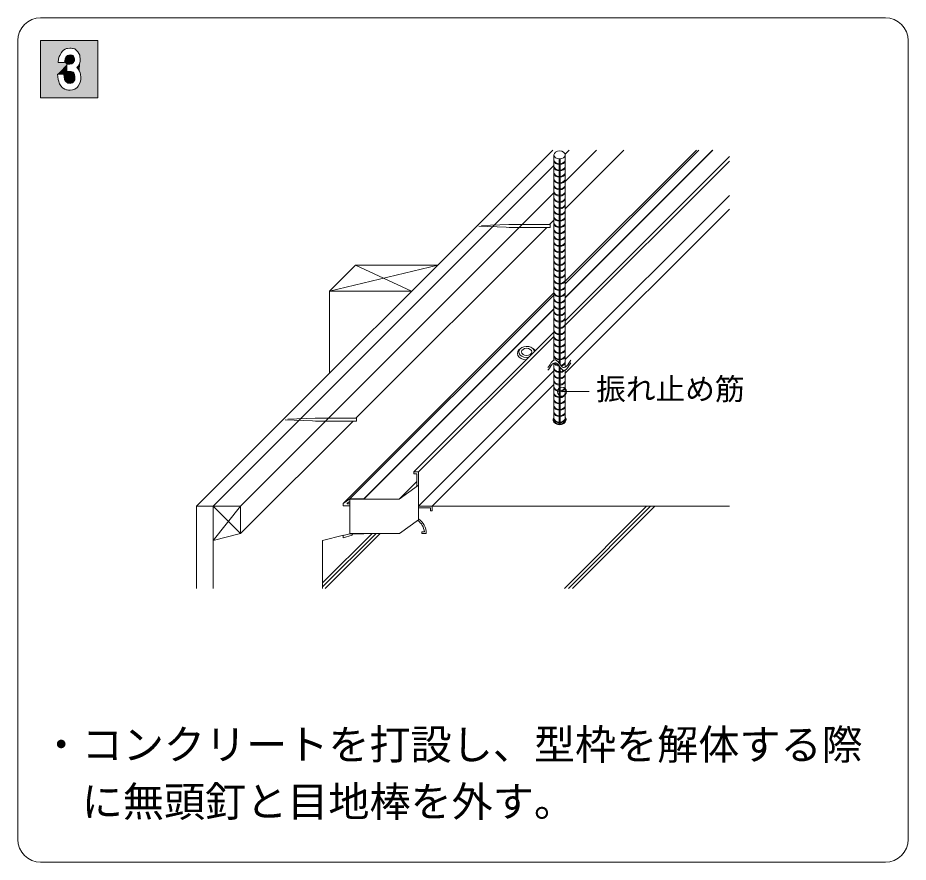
# Model space of a CAD drawing. Units: millimetres on the paper. Extents: x -35288 to 200, y -139 to 12382.
# Drawn here: x 110 to 149, y -77 to -40 of the extents above; entities that cross this region are included whole.
import ezdxf
from ezdxf.enums import TextEntityAlignment as Align

# ---------------------------------------------------------------- set-up
doc = ezdxf.new("R2010")
doc.units = ezdxf.units.MM
doc.header["$PDMODE"] = 32
doc.header["$PDSIZE"] = 0.4
doc.linetypes.add('DASHED1', pattern=[1.8, 1.2, -0.6])
doc.layers.add('1-0_', color=7, linetype='Continuous', lineweight=9)
doc.layers.add('4-0_通り芯', color=7, linetype='Continuous', lineweight=9)
doc.styles.add('ＭＳ ゴシック', font='')
doc.styles.get('ＭＳ ゴシック').set_extended_font_data('MS Gothic')

msp = doc.modelspace()

# ---------------------------------------------------------------- linework, layer by layer
at = {"layer": '1-0_'}
for p, q in [((148, -40), (111, -40)), ((110, -76), (110, -41)), ((111, -41), (111, -43.5)), ((111, -41), (113.5, -41)), ((112.344, -41.331), (112.286, -41.329)), ((112.393, -41.339), (112.344, -41.331)), ((113.5, -41), (113.5, -43.5)), ((149, -76), (149, -41)), ((111, -43.5), (113.5, -43.5)), ((148, -77), (111, -77))]:
    msp.add_line(p, q, dxfattribs=at)
for points in [[(112.286, -41.329), (112.173, -41.342), (112.134, -41.35), (112.07, -41.377), (112.005, -41.416), (111.983, -41.435), (111.946, -41.473), (111.911, -41.517), (111.837, -41.648), (111.818, -41.697), (111.789, -41.796), (111.764, -41.957), (112.05, -41.957), (112.072, -41.818), (112.077, -41.794), (112.092, -41.751), (112.109, -41.722), (112.171, -41.659), (112.187, -41.648), (112.234, -41.631), (112.287, -41.625), (112.368, -41.636), (112.384, -41.64), (112.416, -41.658), (112.439, -41.682), (112.468, -41.734), (112.472, -41.747), (112.481, -41.783), (112.484, -41.818), (112.478, -41.88), (112.473, -41.895), (112.458, -41.933), (112.441, -41.961), (112.386, -42.007), (112.362, -42.015), (112.286, -42.033), (112.142, -42.047), (112.142, -42.357), (112.341, -42.357), (112.374, -42.363)], [(112.644, -42.121), (112.698, -42.02), (112.712, -41.979), (112.729, -41.901), (112.735, -41.818), (112.722, -41.685), (112.71, -41.64), (112.68, -41.56), (112.635, -41.484), (112.545, -41.397), (112.491, -41.367), (112.42, -41.342), (112.393, -41.339)], [(112.374, -42.363), (112.426, -42.383), (112.452, -42.407), (112.484, -42.47), (112.49, -42.492), (112.501, -42.553), (112.504, -42.619), (112.497, -42.695), (112.491, -42.715), (112.475, -42.757), (112.453, -42.794), (112.401, -42.844), (112.386, -42.853), (112.342, -42.869), (112.29, -42.873), (112.193, -42.858), (112.172, -42.849), (112.127, -42.819), (112.09, -42.778), (112.052, -42.7), (112.044, -42.672), (112.029, -42.599), (112.019, -42.463), (111.738, -42.463), (111.77, -42.703), (111.79, -42.779), (111.818, -42.861), (111.83, -42.889), (111.856, -42.936), (111.885, -42.983), (111.96, -43.066), (111.994, -43.09), (112.055, -43.124), (112.131, -43.15), (112.163, -43.158), (112.223, -43.166), (112.289, -43.169), (112.4, -43.158), (112.437, -43.146), (112.498, -43.123)], [(112.498, -43.123), (112.56, -43.086), (112.581, -43.068), (112.617, -43.033), (112.651, -42.99), (112.719, -42.865), (112.735, -42.814), (112.755, -42.717), (112.762, -42.61), (112.749, -42.465), (112.738, -42.418), (112.708, -42.335), (112.664, -42.259), (112.616, -42.205), (112.596, -42.188)], [(112.596, -42.188), (112.588, -42.184), (112.644, -42.121)]]:
    msp.add_lwpolyline(points, dxfattribs=at)
for centre, start, end in [((111, -41), 90, 180), ((148, -41), 0, 90), ((111, -76), 180, 270), ((148, -76), 270, 0)]:
    msp.add_arc(centre, 1, start, end, dxfattribs=at)
for points in [[(111, -43.5), (111, -41), (111.738, -42.463), (111.764, -41.957)], [(112.07, -41.377), (112.134, -41.35), (111, -41)], [(111, -41), (111.764, -41.957), (111.789, -41.796)], [(111, -41), (111.789, -41.796), (111.818, -41.697)], [(111, -41), (111.818, -41.697), (111.837, -41.648)], [(111, -41), (111.837, -41.648), (111.911, -41.517)], [(111, -41), (111.911, -41.517), (111.946, -41.473)], [(111, -41), (111.946, -41.473), (111.983, -41.435)], [(111, -41), (111.983, -41.435), (112.005, -41.416)], [(111, -41), (112.005, -41.416), (112.07, -41.377)], [(112.344, -41.331), (112.42, -41.342), (111, -41)], [(111, -41), (112.134, -41.35), (112.173, -41.342)], [(111, -41), (112.173, -41.342), (112.286, -41.329)], [(111, -41), (112.286, -41.329), (112.344, -41.331)], [(113.5, -41), (111, -41), (112.42, -41.342)], [(113.5, -41), (112.42, -41.342), (112.491, -41.367)], [(113.5, -41), (112.491, -41.367), (112.545, -41.397)], [(113.5, -41), (112.545, -41.397), (112.635, -41.484)], [(113.5, -41), (112.635, -41.484), (112.68, -41.56)], [(113.5, -41), (112.68, -41.56), (112.71, -41.64)], [(113.5, -41), (112.71, -41.64), (112.722, -41.685)], [(113.5, -41), (112.722, -41.685), (112.735, -41.818)], [(113.5, -41), (112.735, -41.818), (112.729, -41.901)], [(113.5, -41), (112.729, -41.901), (112.738, -42.418)], [(113.5, -43.5), (112.738, -42.418), (113.5, -41)], [(112.092, -41.751), (112.109, -41.722), (112.386, -42.007), (112.441, -41.961)], [(112.109, -41.722), (112.171, -41.659), (112.441, -41.961), (112.458, -41.933)], [(112.171, -41.659), (112.187, -41.648), (112.458, -41.933), (112.473, -41.895)], [(112.187, -41.648), (112.234, -41.631), (112.473, -41.895), (112.478, -41.88)], [(112.234, -41.631), (112.287, -41.625), (112.478, -41.88), (112.484, -41.818)], [(112.287, -41.625), (112.368, -41.636), (112.484, -41.818), (112.481, -41.783)], [(112.368, -41.636), (112.384, -41.64), (112.481, -41.783), (112.472, -41.747)], [(112.384, -41.64), (112.416, -41.658), (112.472, -41.747), (112.468, -41.734)], [(112.416, -41.658), (112.439, -41.682), (112.468, -41.734)], [(111.764, -41.957), (111.738, -42.463), (112.05, -41.957), (112.142, -42.047)], [(111.738, -42.463), (112.019, -42.463), (112.142, -42.047), (112.142, -42.357)], [(112.05, -41.957), (112.072, -41.818), (112.142, -42.047), (112.286, -42.033)], [(112.072, -41.818), (112.077, -41.794), (112.286, -42.033), (112.362, -42.015)], [(112.077, -41.794), (112.092, -41.751), (112.362, -42.015), (112.386, -42.007)], [(112.708, -42.335), (112.698, -42.02), (112.644, -42.121)], [(112.708, -42.335), (112.712, -41.979), (112.698, -42.02)], [(112.708, -42.335), (112.738, -42.418), (112.729, -41.901)], [(112.708, -42.335), (112.729, -41.901), (112.712, -41.979)], [(111.77, -42.703), (111.738, -42.463), (111, -43.5)], [(112.142, -42.357), (112.341, -42.357), (112.019, -42.463), (112.029, -42.599)], [(112.341, -42.357), (112.374, -42.363), (112.029, -42.599), (112.044, -42.672)], [(112.374, -42.363), (112.426, -42.383), (112.044, -42.672), (112.052, -42.7)], [(112.426, -42.383), (112.452, -42.407), (112.052, -42.7), (112.09, -42.778)], [(112.452, -42.407), (112.484, -42.47), (112.09, -42.778), (112.127, -42.819)], [(112.484, -42.47), (112.49, -42.492), (112.127, -42.819), (112.172, -42.849)], [(112.49, -42.492), (112.501, -42.553), (112.172, -42.849), (112.193, -42.858)], [(112.644, -42.121), (112.588, -42.184), (112.596, -42.188)], [(112.644, -42.121), (112.596, -42.188), (112.616, -42.205)], [(112.644, -42.121), (112.616, -42.205), (112.664, -42.259)], [(112.644, -42.121), (112.664, -42.259), (112.708, -42.335)], [(113.5, -43.5), (112.738, -42.418), (112.749, -42.465)], [(113.5, -43.5), (112.749, -42.465), (112.762, -42.61)], [(111, -43.5), (111.79, -42.779), (111.77, -42.703)], [(111, -43.5), (111.818, -42.861), (111.79, -42.779)], [(111, -43.5), (111.83, -42.889), (111.818, -42.861)], [(111, -43.5), (111.856, -42.936), (111.83, -42.889)], [(112.501, -42.553), (112.504, -42.619), (112.193, -42.858), (112.29, -42.873)], [(112.504, -42.619), (112.497, -42.695), (112.29, -42.873), (112.342, -42.869)], [(112.497, -42.695), (112.491, -42.715), (112.342, -42.869), (112.386, -42.853)], [(112.491, -42.715), (112.475, -42.757), (112.386, -42.853), (112.401, -42.844)], [(112.475, -42.757), (112.453, -42.794), (112.401, -42.844)], [(112.719, -42.865), (112.651, -42.99), (113.5, -43.5)], [(113.5, -43.5), (112.755, -42.717), (112.719, -42.865)], [(113.5, -43.5), (112.762, -42.61), (112.755, -42.717)], [(111, -43.5), (111.885, -42.983), (111.856, -42.936)], [(111, -43.5), (111.96, -43.066), (111.885, -42.983)], [(111.994, -43.09), (111.96, -43.066), (111, -43.5)], [(111, -43.5), (112.055, -43.124), (111.994, -43.09)], [(111, -43.5), (112.131, -43.15), (112.055, -43.124)], [(111, -43.5), (112.163, -43.158), (112.131, -43.15)], [(111, -43.5), (112.223, -43.166), (112.163, -43.158)], [(111, -43.5), (112.289, -43.169), (112.223, -43.166)], [(111, -43.5), (112.289, -43.169), (113.5, -43.5)], [(112.4, -43.158), (112.289, -43.169), (113.5, -43.5)], [(113.5, -43.5), (112.437, -43.146), (112.4, -43.158)], [(113.5, -43.5), (112.498, -43.123), (112.437, -43.146)], [(113.5, -43.5), (112.56, -43.086), (112.498, -43.123)], [(113.5, -43.5), (112.581, -43.068), (112.56, -43.086)], [(113.5, -43.5), (112.617, -43.033), (112.581, -43.068)], [(113.5, -43.5), (112.651, -42.99), (112.617, -43.033)]]:
    msp.add_solid(points, dxfattribs=at)
at = {"layer": '4-0_通り芯'}
for p, q in [((117.83, -61.4), (133.43, -45.8)), ((133.481, -46.01), (133.481, -55.007)), ((133.98, -51.547), (139.727, -45.8)), ((133.98, -51.652), (139.832, -45.8)), ((133.98, -52.252), (140.432, -45.8)), ((133.98, -52.264), (140.444, -45.8)), ((133.98, -55.312), (133.98, -46.009)), ((133.713, -55.136), (133.713, -46.184)), ((133.749, -55.184), (133.749, -46.184)), ((133.98, -53.272), (141.17, -46.082)), ((133.98, -53.47), (141.17, -46.28)), ((133.98, -54.97), (141.17, -47.78)), ((133.98, -55.57), (141.17, -48.38)), ((123.648, -51.982), (128.393, -50.837)), ((124.793, -50.837), (123.648, -51.982)), ((124.793, -50.837), (128.393, -50.837)), ((124.793, -50.837), (127.248, -51.982)), ((123.648, -51.982), (127.248, -51.982)), ((123.648, -51.982), (123.648, -55.582)), ((124.25, -61.277), (133.481, -52.046)), ((124.55, -61.082), (133.481, -52.151)), ((125.15, -61.082), (133.481, -52.751)), ((125.15, -61.094), (133.481, -52.763)), ((127.352, -59.9), (133.481, -53.771)), ((127.55, -59.9), (133.481, -53.969)), ((133.481, -55.127), (133.481, -57.62)), ((133.713, -57.794), (133.713, -55.256)), ((133.749, -57.794), (133.749, -55.304)), ((127.55, -61.4), (133.481, -55.469)), ((133.98, -57.62), (133.98, -55.432)), ((128.15, -61.4), (133.481, -56.069)), ((133.833, -56.378), (135.033, -56.378)), ((127.352, -59.9), (127.352, -59.978)), ((127.55, -59.9), (127.352, -59.9)), ((127.352, -59.978), (127.472, -59.978)), ((127.472, -59.978), (127.472, -60.537)), ((126.698, -61.094), (127.472, -60.32)), ((127.55, -60.481), (126.698, -61.094)), ((124.55, -61.082), (124.25, -61.277)), ((124.422, -61.273), (124.55, -61.19)), ((125.15, -61.082), (124.55, -61.082)), ((126.698, -61.094), (124.55, -61.094)), ((125.15, -61.094), (125.15, -61.082)), ((117.83, -61.4), (117.83, -65)), ((118.55, -61.4), (117.83, -61.4)), ((118.55, -61.4), (118.55, -65)), ((124.25, -61.277), (124.25, -61.382)), ((124.25, -61.382), (124.55, -61.382)), ((124.422, -61.292), (124.422, -61.273)), ((124.55, -61.292), (124.422, -61.292)), ((128.15, -61.4), (127.55, -61.4)), ((127.55, -61.4), (141.17, -61.4)), ((127.55, -61.478), (128.072, -61.478)), ((128.072, -61.478), (128.072, -61.598)), ((128.072, -61.598), (128.15, -61.598)), ((128.15, -61.598), (128.15, -61.4)), ((123.35, -62.9), (124.266, -62.671)), ((124.25, -62.78), (124.64, -62.675)), ((124.25, -62.687), (124.25, -62.78)), ((124.55, -62.594), (126.723, -62.594)), ((124.55, -62.606), (125.15, -62.606)), ((124.64, -62.636), (124.67, -62.606)), ((124.64, -62.675), (124.64, -62.636)), ((125.15, -62.606), (125.15, -62.594)), ((127.691, -62.522), (127.691, -62.6)), ((127.807, -62.522), (127.691, -62.522)), ((127.691, -62.6), (127.889, -62.6)), ((123.35, -62.9), (123.35, -65))]:
    msp.add_line(p, q, dxfattribs=at)
at = {"layer": '4-0_通り芯', "color": 3}
for p, q in [((133.975, -45.975), (134.15, -45.8)), ((133.98, -48.37), (136.55, -45.8)), ((133.98, -47.17), (135.35, -45.8)), ((118.55, -61.4), (133.481, -46.469)), ((119.75, -61.4), (133.481, -47.669)), ((133.288, -49.062), (133.481, -48.869)), ((124.803, -57.548), (133.168, -49.182)), ((119.75, -62.6), (124.683, -57.668)), ((118.55, -62.9), (119.75, -61.4)), ((119.75, -62.6), (118.55, -61.4))]:
    msp.add_line(p, q, dxfattribs=at)
at = {"layer": '4-0_通り芯', "color": 2, "linetype": 'DASHED1'}
for p, q in [((131.506, -49.063), (129.838, -49.122)), ((131.391, -49.178), (129.838, -49.122)), ((131.518, -49.062), (132.706, -49.062)), ((131.518, -49.182), (131.391, -49.178)), ((132.586, -49.182), (131.518, -49.182)), ((123.02, -57.548), (121.353, -57.608)), ((122.905, -57.663), (121.353, -57.608)), ((123.033, -57.668), (122.905, -57.663)), ((123.033, -57.548), (124.221, -57.548)), ((124.101, -57.668), (123.033, -57.668))]:
    msp.add_line(p, q, dxfattribs=at)
at = {"layer": '4-0_通り芯', "color": 2}
for p, q in [((131.518, -49.062), (131.506, -49.063)), ((133.318, -49.182), (132.586, -49.182)), ((123.033, -57.548), (123.02, -57.548)), ((124.833, -57.668), (124.101, -57.668)), ((124.833, -57.548), (124.221, -57.548)), ((124.833, -57.668), (124.833, -57.548))]:
    msp.add_line(p, q, dxfattribs=at)
at = {"layer": '4-0_通り芯', "color": 5}
for p, q in [((133.94, -65), (137.54, -61.4)), ((134.12, -65), (137.72, -61.4)), ((134.3, -65), (137.9, -61.4)), ((123.35, -64.76), (125.516, -62.594)), ((123.35, -64.94), (125.696, -62.594)), ((123.47, -65), (125.876, -62.594))]:
    msp.add_line(p, q, dxfattribs=at)
at = {"layer": '4-0_通り芯', "color": 2}
msp.add_lwpolyline([(133.318, -49.182), (133.318, -49.062), (132.706, -49.062)], dxfattribs=at)
at = {"layer": '4-0_通り芯', "color": 3}
for points in [[(133.221, -55.324), (133.254, -55.273), (133.311, -55.187), (133.368, -55.11), (133.425, -55.048), (133.481, -55.007), (133.537, -54.992), (133.57, -54.998), (133.601, -55.015), (133.654, -55.064), (133.707, -55.128), (133.76, -55.198), (133.812, -55.262), (133.865, -55.309), (133.896, -55.324), (133.926, -55.329), (133.979, -55.313), (134.032, -55.271), (134.085, -55.209), (134.138, -55.134), (134.191, -55.049), (134.222, -54.998)], [(133.221, -55.444), (133.254, -55.393), (133.311, -55.307), (133.368, -55.23), (133.425, -55.168), (133.481, -55.127), (133.537, -55.112), (133.57, -55.118), (133.601, -55.135), (133.654, -55.184), (133.707, -55.248), (133.76, -55.318), (133.812, -55.382), (133.865, -55.429), (133.896, -55.444), (133.926, -55.449), (133.979, -55.433), (134.032, -55.391), (134.085, -55.329), (134.138, -55.254), (134.191, -55.169), (134.222, -55.118)]]:
    msp.add_lwpolyline(points, dxfattribs=at)
at = {"layer": '4-0_通り芯'}
for points in [[(126.723, -62.594), (127.55, -61.999), (127.55, -59.9)], [(124.55, -61.094), (124.55, -62.606), (124.25, -62.687)]]:
    msp.add_lwpolyline(points, dxfattribs=at)
at = {"layer": '4-0_通り芯', "color": 3}
msp.add_lwpolyline([(119.75, -61.4), (118.55, -61.4), (118.55, -62.9), (119.75, -62.6)], close=True, dxfattribs=at)
at = {"layer": '4-0_通り芯'}
for centre, radius, start, end in [((127.112, -62.594), 0.777, 359.5626, 55.6833), ((127.115, -62.592), 0.696, 5.7379, 54.7409)]:
    msp.add_arc(centre, radius, start, end, dxfattribs=at)
msp.add_ellipse((133.731, -46.01), major_axis=(-0.249, 0), ratio=0.7, dxfattribs=at)
at = {"layer": '4-0_通り芯', "color": 5}
for centre, start_param, end_param in [((133.731, -46.222), 0.000948, 3.128076), ((133.731, -46.258), 0.000948, 3.128076), ((133.731, -46.498), 0.000948, 3.128076), ((133.731, -46.534), 0.000948, 3.128076), ((133.731, -46.774), 0.000948, 3.128076), ((133.731, -46.81), 0.000948, 3.128076), ((133.731, -47.05), 0.000948, 3.128076), ((133.731, -47.086), 0.000948, 3.128076), ((133.731, -47.326), 0.000948, 3.128076), ((133.731, -47.362), 0.000948, 3.128076), ((133.731, -47.602), 0.000948, 3.128076), ((133.731, -47.638), 0.000948, 3.128076), ((133.731, -47.878), 0.000948, 3.128076), ((133.731, -47.914), 0.000948, 3.128076), ((133.731, -48.154), 0.000948, 3.128076), ((133.731, -48.19), 0.000948, 3.128076), ((133.731, -48.43), 0.000948, 3.128076), ((133.731, -48.466), 0.000948, 3.128076), ((133.731, -48.706), 0.000948, 3.128076), ((133.731, -48.742), 0.000948, 3.128076), ((133.731, -48.982), 0.000948, 3.128076), ((133.731, -49.018), 0.000948, 3.128076), ((133.731, -49.258), 0.000948, 3.128076), ((133.731, -49.294), 0.000948, 3.128076), ((133.731, -49.534), 0.000948, 3.128076), ((133.731, -49.57), 0.000948, 3.128076), ((133.731, -49.81), 0.000948, 3.128076), ((133.731, -49.846), 0.000948, 3.128076), ((133.731, -50.086), 0.000948, 3.128076), ((133.731, -50.122), 0.000948, 3.128076), ((133.731, -50.362), 0.000948, 3.128076), ((133.731, -50.398), 0.000948, 3.128076), ((133.731, -50.638), 0.000948, 3.128076), ((133.731, -50.674), 0.000948, 3.128076), ((133.731, -50.914), 0.000948, 3.128076), ((133.731, -50.95), 0.000948, 3.128076), ((133.731, -51.19), 0.000948, 3.128076), ((133.731, -51.226), 0.000948, 3.128076), ((133.731, -51.466), 0.000948, 3.128076), ((133.731, -51.502), 0.000948, 3.128076), ((133.731, -51.742), 0.000948, 3.128076), ((133.731, -51.778), 0.000948, 3.128076), ((133.731, -52.018), 0.000948, 3.128076), ((133.731, -52.054), 0.000948, 3.128076), ((133.731, -52.294), 0.000948, 3.128076), ((133.731, -52.33), 0.000948, 3.128076), ((133.731, -52.57), 0.000948, 3.128076), ((133.731, -52.606), 0.000948, 3.128076), ((133.731, -52.846), 0.000948, 3.128076), ((133.731, -52.882), 0.000948, 3.128076), ((133.731, -53.122), 0.000948, 3.128076), ((133.731, -53.158), 0.000948, 3.128076), ((133.731, -53.398), 0.000948, 3.128076), ((133.731, -53.434), 0.000948, 3.128076), ((133.731, -53.674), 0.000948, 3.128076), ((133.731, -53.71), 0.000948, 3.128076), ((133.731, -53.95), 0.000948, 3.128076), ((133.731, -53.986), 0.000948, 3.128076), ((133.731, -54.226), 0.000948, 3.128076), ((133.731, -54.262), 0.000948, 3.128076), ((133.731, -54.502), 0.000948, 3.128076), ((133.731, -54.538), 0.000948, 3.128076), ((133.731, -54.778), 0.000948, 3.128076), ((133.731, -54.814), 0.000948, 3.128076), ((133.731, -55.33), 0.000948, 2.40614), ((133.731, -55.366), 0.000948, 2.70927), ((133.731, -55.09), 0.204564, 1.524892), ((133.731, -55.054), 0.398485, 1.402381), ((133.731, -55.054), 1.777796, 3.128076), ((133.731, -55.09), 1.884604, 3.128076), ((133.731, -55.606), 0.000948, 3.128076), ((133.731, -55.642), 0.000948, 3.128076), ((133.731, -55.882), 0.000948, 3.128076), ((133.731, -55.918), 0.000948, 3.128076), ((133.731, -56.158), 0.000948, 3.128076), ((133.731, -56.194), 0.000948, 3.128076), ((133.731, -56.434), 0.000948, 3.128076), ((133.731, -56.47), 0.000948, 3.128076), ((133.731, -56.71), 0.000948, 3.128076), ((133.731, -56.746), 0.000948, 3.128076), ((133.731, -56.986), 0.000948, 3.128076), ((133.731, -57.022), 0.000948, 3.128076), ((133.731, -57.262), 0.000948, 3.128076), ((133.731, -57.298), 0.000948, 3.128076), ((133.731, -57.538), 0.000948, 3.128076), ((133.731, -57.574), 0.000948, 3.128076)]:
    msp.add_ellipse(centre, major_axis=(-0.249, 0), ratio=0.7, start_param=start_param, end_param=end_param, dxfattribs=at)
at = {"layer": '4-0_通り芯', "color": 2}
for centre, major_axis, start_param, end_param in [((132.288, -54.7), (0.405, 0), 2.287511, 4.665007), ((132.288, -54.64), (0.345, 0), 0.082225, 4.979508), ((132.288, -54.7), (0.405, 0), 0.396726, 0.854082)]:
    msp.add_ellipse(centre, major_axis=major_axis, ratio=0.7, start_param=start_param, end_param=end_param, dxfattribs=at)
msp.add_ellipse((132.288, -54.64), major_axis=(0.225, 0), ratio=0.7, dxfattribs=at)
at = {"layer": '4-0_通り芯'}
for major_axis, ratio, start_param, end_param in [((-0.285, 0), 0.737845, 5.776045, 9.932623), ((-0.249, 0), 0.7, 6.283185, 9.424778)]:
    msp.add_ellipse((133.731, -57.62), major_axis=major_axis, ratio=ratio, start_param=start_param, end_param=end_param, dxfattribs=at)
at = {"layer": '4-0_通り芯', "color": 2}
msp.add_point((133.833, -56.378), dxfattribs=at)

# ---------------------------------------------------------------- texts
at = {"layer": '4-0_通り芯', "style": 'ＭＳ ゴシック'}
for s, height, p in [('振れ止め筋', 0.9531, (135.333, -57.028)), ('・コンクリートを打設し、型枠を解体する際', 1.32, (111, -72.9)), ('\u3000に無頭釘と目地棒を外す。', 1.32, (111, -75.4))]:
    msp.add_text(s, height=height, dxfattribs=at).set_placement(p, align=Align.BOTTOM_LEFT)

doc.saveas('drawing.dxf')
